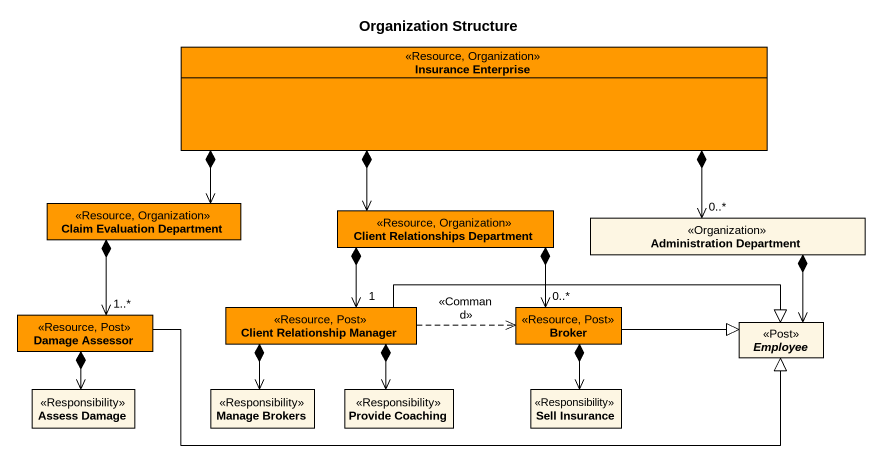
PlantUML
@startuml
title Organization Structure
hide circle
hide empty members
class "Insurance Enterprise" as Insurance_Enterprise <<Resource, Organization>> #FF9900
class "Claim Evaluation Department" as Claim_Evaluation_Department <<Resource, Organization>> #FF9900
class "Client Relationships Department" as Client_Relationships <<Resource, Organization>> #FF9900
class "Administration Department" as Administration_Department <<Organization>>
class "Damage Assessor" as Damage_Assessor <<Resource, Post>> #FF9900
class "Client Relationship Manager" as Client_Relationship_Manager <<Resource, Post>> #FF9900
class Broker <<Resource, Post>> #FF9900
abstract class Employee <<Post>>
class "Assess Damage" as Assess_Damage <<Responsibility>>
class "Manage Brokers" as Manage_Brokers <<Responsibility>>
class "Provide Coaching" as Provide_Coaching <<Responsibility>>
class "Sell Insurance" as Sell_Insurance <<Responsibility>>
Insurance_Enterprise *-left-> Claim_Evaluation_Department
Insurance_Enterprise *--> Client_Relationships
Insurance_Enterprise *-right-> "0..*" Administration_Department
Claim_Evaluation_Department *--> "1..*" Damage_Assessor
Client_Relationships *--> "1" Client_Relationship_Manager
Client_Relationships *--> "0..*" Broker
Administration_Department *--> Employee
Damage_Assessor -right-|> Employee
Damage_Assessor *--> Assess_Damage
Client_Relationship_Manager .right.> Broker : <<Command>>
Client_Relationship_Manager -right-|> Employee
Client_Relationship_Manager *--> Manage_Brokers
Client_Relationship_Manager *--> Provide_Coaching
Broker -right-|> Employee
Broker *--> Sell_Insurance
@enduml
